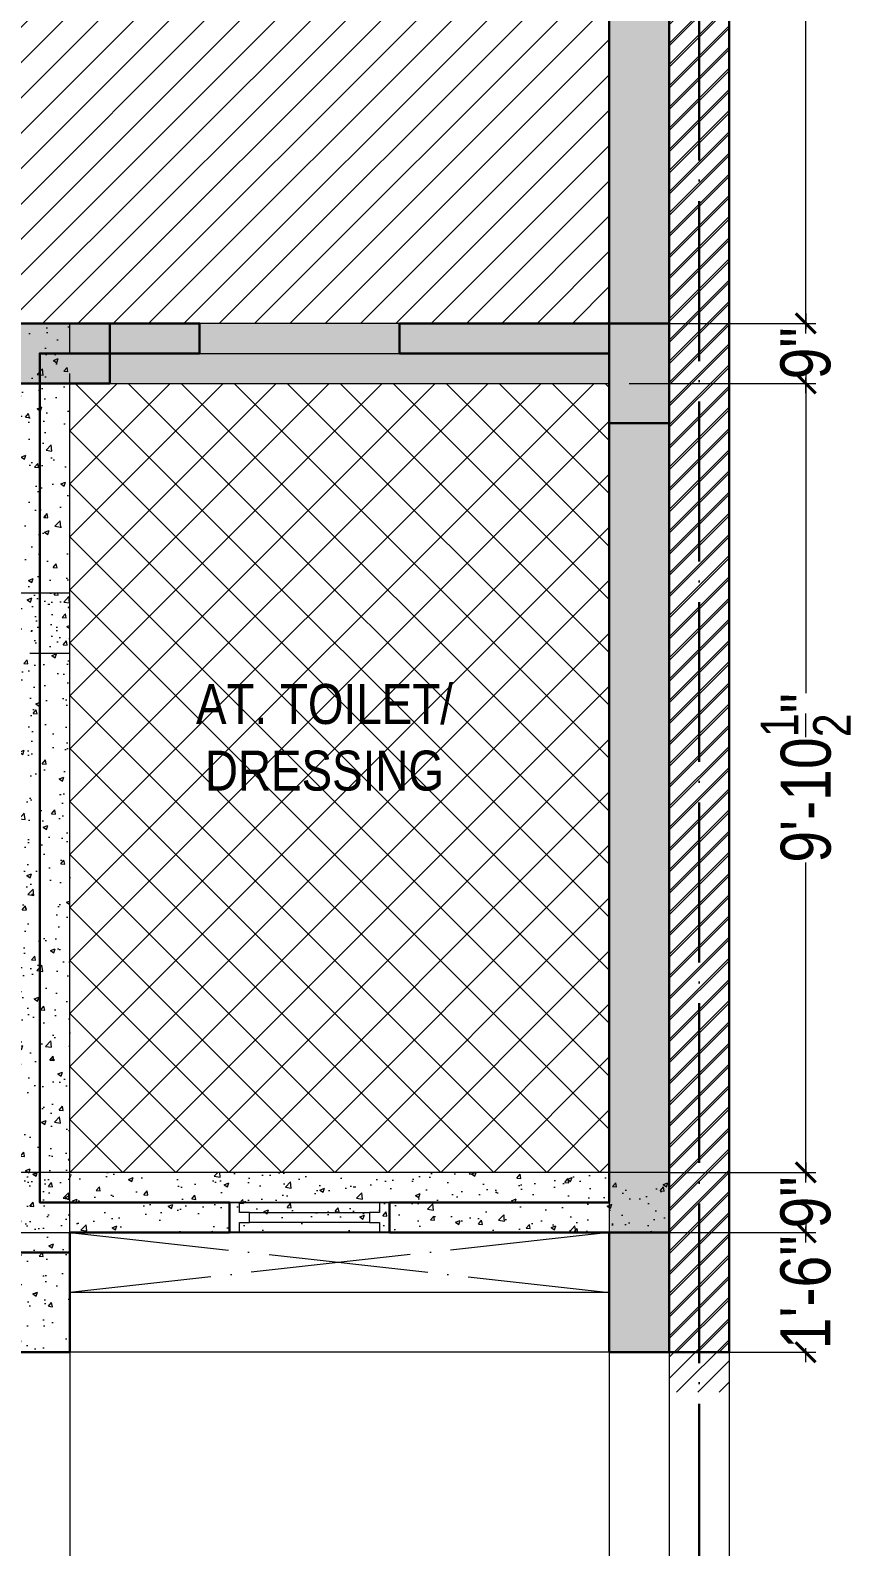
# Model space of a CAD drawing. Header units: millimetres. Extents: x 56222 to 162971, y -175692 to -121287.
# Drawn here: x 159646.5 to 159769.6, y -175217 to -174989.3 of the extents above; entities that cross this region are included whole.
import ezdxf

# ---------------------------------------------------------------- set-up
doc = ezdxf.new("R2010")
doc.units = ezdxf.units.MM
doc.header["$MEASUREMENT"] = 0
doc.header["$PDMODE"] = 35
doc.linetypes.add('ACAD_ISO02W100', pattern=[15, 12, -3])
doc.linetypes.add('ACAD_ISO04W100', pattern=[30, 24, -3, 0, -3])
doc.layers.get('Defpoints').update_dxf_attribs({"color": 220})
for name, color, linetype, lineweight in [('COLUMN', 1, 'Continuous', 30), ('GROUND FLOOR', 7, 'Continuous', 9), ('GROUND FLOOR  ( HATCH )', 251, 'Continuous', 9), ('GROUND FLOOR ( DW_RAIL )', 7, 'Continuous', 9), ('SECOND FLOOR', 7, 'Continuous', 9), ('SECOND FLOOR  ( PLINE )', 251, 'Continuous', 30), ('SECOND FLOOR ( TEXT )', 7, 'Continuous', 9), ('X_PLOT', 1, 'Continuous', 9), ('XX~SLAB ( BEAM )~ ( DIM )', 7, 'Continuous', 9), ('XX~SLAB ( HATCH )', 7, 'Continuous', 9), ('XX~STR BEAM', 5, 'ACAD_ISO02W100', 9)]:
    doc.layers.add(name, color=color, linetype=linetype, lineweight=lineweight)
doc.layers.add('XX~SLAB ( BEAM )~ ( HATCH )', color=1, linetype='Continuous', lineweight=9, plot=False)
doc.layers.add('XX~SLAB ( HATCH )~ PLINE', color=251, linetype='Continuous', lineweight=9, plot=False)
doc.layers.add('XX~SLAB ( PLINE )', color=251, linetype='Continuous', plot=False)
doc.styles.add('Cn_BT_7½', font='swissc.ttf', dxfattribs={"height": 7.5})
doc.styles.add('KATHA', font='swissc.ttf')
doc.dimstyles.new('Cn_BT_7½', dxfattribs={"dimtxt": 9, "dimasz": 3, "dimexe": 1.5, "dimexo": 0, "dimgap": 0.09, "dimtad": 0, "dimdec": 3, "dimzin": 3, "dimdsep": 46, "dimlunit": 4, "dimtxsty": 'Cn_BT_7½', "dimblk": 'ARCHTICK', "dimcen": 0.09, "dimdle": 1.5, "dimclrd": 251, "dimclre": 251, "dimclrt": 14, "dimadec": 0, "dimazin": 0, "dimtfac": 0.75, "dimtdec": 3, "dimtofl": 0, "dimtmove": 0, "dimatfit": 3, "dimfxl": 0, "dimtolj": 1, "dimtzin": 0, "dimlwd": 15, "dimlwe": 15, "dimarcsym": 0})

# ---------------------------------------------------------------- blocks, each defined once
blk = doc.blocks.new('_ArchTick')
at = {"color": 0, "linetype": 'ByBlock', "const_width": 0.15}
blk.add_lwpolyline([(-0.5, -0.5), (0.5, 0.5)], dxfattribs=at)
blk = doc.blocks.new('*D299')
at = {"layer": 'Defpoints', "color": 0, "transparency": 16777216}
for p in [(159742.3761981978, -174886.305343612), (159742.376211827, -175033.3053436121), (159762.8566505184, -175033.3053436121)]:
    blk.add_point(p, dxfattribs=at)
at = {"layer": 'XX~SLAB ( BEAM )~ ( DIM )', "color": 251, "lineweight": 15, "transparency": 16777216}
for p, q in [((159742.3761981978, -174886.305343612), (159764.3566505184, -174886.305343612)), ((159762.8566505184, -174884.805343612), (159762.8566505184, -174948.9450514042)), ((159762.8566505184, -175034.8053436121), (159762.8566505184, -174970.6656358198)), ((159742.376211827, -175033.3053436121), (159764.3566505184, -175033.3053436121))]:
    blk.add_line(p, q, dxfattribs=at)
at = {"layer": 'XX~SLAB ( BEAM )~ ( DIM )', "color": 251, "lineweight": 15, "transparency": 16777216, "xscale": 3, "yscale": 3, "zscale": 3}
for p, rotation in [((159762.8566505184, -174886.305343612), 90), ((159762.8566505184, -175033.3053436121), 270)]:
    blk.add_blockref('_ArchTick', p, dxfattribs=dict(at, rotation=rotation))
at = {"layer": 'XX~SLAB ( BEAM )~ ( DIM )', "color": 14, "transparency": 16777216, "insert": (159762.8566505184, -174959.805343612), "char_height": 7.5, "attachment_point": 5, "rotation": 90, "style": 'Cn_BT_7½'}
blk.add_mtext('\\A1;12\'-3"', dxfattribs=at)
blk = doc.blocks.new('*D298')
at = {"layer": 'Defpoints', "color": 0, "transparency": 16777216}
for p in [(159742.376211827, -175033.3053436121), (159742.3761981978, -175042.3053436121), (159762.8566505184, -175042.3053436121)]:
    blk.add_point(p, dxfattribs=at)
at = {"layer": 'XX~SLAB ( BEAM )~ ( DIM )', "color": 251, "lineweight": 15, "transparency": 16777216}
for p, q in [((159762.8566505184, -175031.8053436121), (159762.8566505184, -175034.1504085471)), ((159742.376211827, -175033.3053436121), (159764.3566505184, -175033.3053436121)), ((159762.8566505184, -175043.8053436121), (159762.8566505184, -175041.460278677)), ((159742.3761981978, -175042.3053436121), (159764.3566505184, -175042.3053436121))]:
    blk.add_line(p, q, dxfattribs=at)
at = {"layer": 'XX~SLAB ( BEAM )~ ( DIM )', "color": 251, "lineweight": 15, "transparency": 16777216, "xscale": 3, "yscale": 3, "zscale": 3}
for p, rotation in [((159762.8566505184, -175033.3053436121), 90), ((159762.8566505184, -175042.3053436121), 270)]:
    blk.add_blockref('_ArchTick', p, dxfattribs=dict(at, rotation=rotation))
at = {"layer": 'XX~SLAB ( BEAM )~ ( DIM )', "color": 14, "transparency": 16777216, "insert": (159762.8566505184, -175037.805343612), "char_height": 7.5, "attachment_point": 5, "rotation": 90, "style": 'Cn_BT_7½'}
blk.add_mtext('\\A1;9"', dxfattribs=at)
blk = doc.blocks.new('*D297')
at = {"layer": 'Defpoints', "color": 0, "transparency": 16777216}
for p in [(159742.3761981978, -175042.3053436121), (159742.3761981979, -175160.8053436123), (159762.8566505184, -175160.8053436123)]:
    blk.add_point(p, dxfattribs=at)
at = {"layer": 'XX~SLAB ( BEAM )~ ( DIM )', "color": 251, "lineweight": 15, "transparency": 16777216}
for p, q in [((159762.8566505184, -175040.8053436121), (159762.8566505184, -175088.8419669888)), ((159742.3761981978, -175042.3053436121), (159764.3566505184, -175042.3053436121)), ((159762.8566505184, -175162.3053436123), (159762.8566505184, -175114.2687202356)), ((159742.3761981979, -175160.8053436123), (159764.3566505184, -175160.8053436123))]:
    blk.add_line(p, q, dxfattribs=at)
at = {"layer": 'XX~SLAB ( BEAM )~ ( DIM )', "color": 251, "lineweight": 15, "transparency": 16777216, "xscale": 3, "yscale": 3, "zscale": 3}
for p, rotation in [((159762.8566505184, -175042.3053436121), 90), ((159762.8566505184, -175160.8053436123), 270)]:
    blk.add_blockref('_ArchTick', p, dxfattribs=dict(at, rotation=rotation))
at = {"layer": 'XX~SLAB ( BEAM )~ ( DIM )', "color": 14, "transparency": 16777216, "insert": (159762.8566505184, -175101.5553436122), "char_height": 7.5, "attachment_point": 5, "rotation": 90, "style": 'Cn_BT_7½'}
blk.add_mtext('\\A1;9\'-10{\\H0.750000x;\\S1/2;}"', dxfattribs=at)
blk = doc.blocks.new('*D296')
at = {"layer": 'Defpoints', "color": 0, "transparency": 16777216}
for p in [(159742.3761981979, -175160.8053436123), (159742.3761981979, -175169.8053436122), (159762.8566505184, -175169.8053436122)]:
    blk.add_point(p, dxfattribs=at)
at = {"layer": 'XX~SLAB ( BEAM )~ ( DIM )', "color": 251, "lineweight": 15, "transparency": 16777216}
for p, q in [((159762.8566505184, -175159.3053436123), (159762.8566505184, -175161.6504085473)), ((159742.3761981979, -175160.8053436123), (159764.3566505184, -175160.8053436123)), ((159762.8566505184, -175171.3053436122), (159762.8566505184, -175168.9602786771)), ((159742.3761981979, -175169.8053436122), (159764.3566505184, -175169.8053436122))]:
    blk.add_line(p, q, dxfattribs=at)
at = {"layer": 'XX~SLAB ( BEAM )~ ( DIM )', "color": 251, "lineweight": 15, "transparency": 16777216, "xscale": 3, "yscale": 3, "zscale": 3}
for p, rotation in [((159762.8566505184, -175160.8053436123), 90), ((159762.8566505184, -175169.8053436122), 270)]:
    blk.add_blockref('_ArchTick', p, dxfattribs=dict(at, rotation=rotation))
at = {"layer": 'XX~SLAB ( BEAM )~ ( DIM )', "color": 14, "transparency": 16777216, "insert": (159762.8566505184, -175165.3053436122), "char_height": 7.5, "attachment_point": 5, "rotation": 90, "style": 'Cn_BT_7½'}
blk.add_mtext('\\A1;9"', dxfattribs=at)
blk = doc.blocks.new('*D295')
at = {"layer": 'Defpoints', "color": 0, "transparency": 16777216}
for p in [(159742.3761981979, -175169.8053436122), (159751.3762007783, -175187.8053546606), (159762.8566505184, -175187.8053546606)]:
    blk.add_point(p, dxfattribs=at)
at = {"layer": 'XX~SLAB ( BEAM )~ ( DIM )', "color": 251, "lineweight": 15, "transparency": 16777216}
for p, q in [((159762.8566505184, -175168.3053436122), (159762.8566505184, -175170.4288231624)), ((159742.3761981979, -175169.8053436122), (159764.3566505184, -175169.8053436122)), ((159762.8566505184, -175189.3053546606), (159762.8566505184, -175187.1818751104)), ((159751.3762007783, -175187.8053546606), (159764.3566505184, -175187.8053546606))]:
    blk.add_line(p, q, dxfattribs=at)
at = {"layer": 'XX~SLAB ( BEAM )~ ( DIM )', "color": 251, "lineweight": 15, "transparency": 16777216, "xscale": 3, "yscale": 3, "zscale": 3}
for p, rotation in [((159762.8566505184, -175169.8053436122), 90), ((159762.8566505184, -175187.8053546606), 270)]:
    blk.add_blockref('_ArchTick', p, dxfattribs=dict(at, rotation=rotation))
at = {"layer": 'XX~SLAB ( BEAM )~ ( DIM )', "color": 14, "transparency": 16777216, "insert": (159762.8566505184, -175178.8053491364), "char_height": 7.5, "attachment_point": 5, "rotation": 90, "style": 'Cn_BT_7½'}
blk.add_mtext('\\A1;1\'-6"', dxfattribs=at)
blk = doc.blocks.new('*D289')
at = {"layer": 'Defpoints', "color": 0, "transparency": 16777216}
for p in [(159643.3761981978, -175187.8053546607), (159652.3761981977, -175187.8053546607), (159652.3761981977, -175248.9368169646)]:
    blk.add_point(p, dxfattribs=at)
at = {"layer": 'XX~SLAB ( BEAM )~ ( DIM )', "color": 251, "lineweight": 15, "transparency": 16777216}
for p, q in [((159643.3761981978, -175187.8053546607), (159643.3761981978, -175250.4368169646)), ((159652.3761981977, -175187.8053546607), (159652.3761981977, -175250.4368169646)), ((159641.8761981978, -175248.9368169646), (159644.2212631328, -175248.9368169646)), ((159653.8761981977, -175248.9368169646), (159651.5311332627, -175248.9368169646))]:
    blk.add_line(p, q, dxfattribs=at)
at = {"layer": 'XX~SLAB ( BEAM )~ ( DIM )', "color": 251, "lineweight": 15, "transparency": 16777216, "xscale": 3, "yscale": 3, "zscale": 3, "rotation": 180}
blk.add_blockref('_ArchTick', (159643.3761981978, -175248.9368169646), dxfattribs=at)
at = {"layer": 'XX~SLAB ( BEAM )~ ( DIM )', "color": 251, "lineweight": 15, "transparency": 16777216, "xscale": 3, "yscale": 3, "zscale": 3}
blk.add_blockref('_ArchTick', (159652.3761981977, -175248.9368169646), dxfattribs=at)
at = {"layer": 'XX~SLAB ( BEAM )~ ( DIM )', "color": 14, "transparency": 16777216, "insert": (159647.8761981978, -175248.9368169646), "char_height": 7.5, "attachment_point": 5, "style": 'Cn_BT_7½'}
blk.add_mtext('\\A1;9"', dxfattribs=at)
blk = doc.blocks.new('*D288')
at = {"layer": 'Defpoints', "color": 0, "transparency": 16777216}
for p in [(159652.3761981977, -175187.8053546607), (159733.376211827, -175187.8053546607), (159733.376211827, -175248.9368169646)]:
    blk.add_point(p, dxfattribs=at)
at = {"layer": 'XX~SLAB ( BEAM )~ ( DIM )', "color": 251, "lineweight": 15, "transparency": 16777216}
for p, q in [((159652.3761981977, -175187.8053546607), (159652.3761981977, -175250.4368169646)), ((159733.376211827, -175187.8053546607), (159733.376211827, -175250.4368169646)), ((159650.8761981977, -175248.9368169646), (159684.3584452721, -175248.9368169646)), ((159734.876211827, -175248.9368169646), (159701.3939647526, -175248.9368169646))]:
    blk.add_line(p, q, dxfattribs=at)
at = {"layer": 'XX~SLAB ( BEAM )~ ( DIM )', "color": 251, "lineweight": 15, "transparency": 16777216, "xscale": 3, "yscale": 3, "zscale": 3, "rotation": 180}
blk.add_blockref('_ArchTick', (159652.3761981977, -175248.9368169646), dxfattribs=at)
at = {"layer": 'XX~SLAB ( BEAM )~ ( DIM )', "color": 251, "lineweight": 15, "transparency": 16777216, "xscale": 3, "yscale": 3, "zscale": 3}
blk.add_blockref('_ArchTick', (159733.376211827, -175248.9368169646), dxfattribs=at)
at = {"layer": 'XX~SLAB ( BEAM )~ ( DIM )', "color": 14, "transparency": 16777216, "insert": (159692.8762050124, -175248.9368169646), "char_height": 7.5, "attachment_point": 5, "style": 'Cn_BT_7½'}
blk.add_mtext('\\A1;6\'-9"', dxfattribs=at)
blk = doc.blocks.new('*D287')
at = {"layer": 'Defpoints', "color": 0, "transparency": 16777216}
for p in [(159733.376211827, -175187.8053546607), (159742.3761981978, -175187.8053546607), (159742.3761981978, -175248.9368169646)]:
    blk.add_point(p, dxfattribs=at)
at = {"layer": 'XX~SLAB ( BEAM )~ ( DIM )', "color": 251, "lineweight": 15, "transparency": 16777216}
for p, q in [((159733.376211827, -175187.8053546607), (159733.376211827, -175250.4368169646)), ((159742.3761981978, -175187.8053546607), (159742.3761981978, -175250.4368169646)), ((159731.876211827, -175248.9368169646), (159734.2212699475, -175248.9368169646)), ((159743.8761981978, -175248.9368169646), (159741.5311400774, -175248.9368169646))]:
    blk.add_line(p, q, dxfattribs=at)
at = {"layer": 'XX~SLAB ( BEAM )~ ( DIM )', "color": 251, "lineweight": 15, "transparency": 16777216, "xscale": 3, "yscale": 3, "zscale": 3, "rotation": 180}
blk.add_blockref('_ArchTick', (159733.376211827, -175248.9368169646), dxfattribs=at)
at = {"layer": 'XX~SLAB ( BEAM )~ ( DIM )', "color": 251, "lineweight": 15, "transparency": 16777216, "xscale": 3, "yscale": 3, "zscale": 3}
blk.add_blockref('_ArchTick', (159742.3761981978, -175248.9368169646), dxfattribs=at)
at = {"layer": 'XX~SLAB ( BEAM )~ ( DIM )', "color": 14, "transparency": 16777216, "insert": (159737.8762050124, -175248.9368169646), "char_height": 7.5, "attachment_point": 5, "style": 'Cn_BT_7½'}
blk.add_mtext('\\A1;9"', dxfattribs=at)

msp = doc.modelspace()

# ---------------------------------------------------------------- hatches: boundary and pattern name
at = {"layer": 'GROUND FLOOR  ( HATCH )'}
h = msp.add_hatch(dxfattribs=at)
h.set_pattern_fill('ANSI31', color=6, scale=18, style=0)
h.set_pattern_definition([(45, (43210.69026272045, -12568.63095772176), (-1.590990257669732, 1.590990257669732), [])])
h.paths.add_polyline_path([(159751.3762007783, -174844.3053436124), (159742.376211827, -174844.3053436124), (159742.376211827, -175187.805354661), (159751.3762007783, -175187.805354661)])
h = msp.add_hatch(dxfattribs=at)
h.set_pattern_fill('ANSI31', color=6, scale=18, style=0)
h.set_pattern_definition([(45, (43210.69026272048, -12574.63095772144), (-1.590990257669732, 1.590990257669732), [])])
h.paths.add_polyline_path([(159751.3762007783, -174850.305343612), (159742.376211827, -174850.305343612), (159742.376211827, -175193.8053546606), (159751.3762007783, -175193.8053546606)])
at = {"layer": 'XX~SLAB ( BEAM )~ ( HATCH )'}
h = msp.add_hatch(dxfattribs=at)
h.set_pattern_fill('AR-CONC', color=256, style=0)
h.set_pattern_definition([(49.99999999999999, (159733.376211827, -175187.8053546606), (7.172601826007535, -0.6275213498259511), [0.75, -8.25]), (355, (159733.376211827, -175187.8053546606), (-1.38751333613, 7.521921337000118), [0.6, -6.6]), (100.4514, (159733.973928627, -175187.8576480606), (5.785093817140216, 6.894395420609536), [0.6374018999999999, -7.011421119999998]), (46.18420000000001, (159733.376211827, -175185.8053546606), (10.67241048625644, -1.655190143290181), [1.125, -12.375]), (96.6356, (159734.265579277, -175185.9432877306), (9.346627055487033, 9.741178709004418), [0.95610288, -10.51713]), (351.1842, (159733.376211827, -175185.8053546606), (9.346619451336272, 9.741186009253246), [0.9, -9.9]), (21, (159734.376211827, -175186.3053546606), (5.969070521184617, -4.026188906653388), [0.75, -8.25]), (326.0000000000001, (159734.376211827, -175186.3053546606), (2.433153319215817, 7.25150045046853), [0.6, -6.6]), (71.4514, (159734.873634157, -175186.6408707206), (8.4022262858149, 3.225304967099524), [0.6374019000000001, -7.01142112]), (37.50000000000001, (159733.376211827, -175187.8053546606), (0.1215985531729067, 3.328938538313115), [0, -6.52, 0, -6.7, 0, -6.625]), (7.499999999999999, (159733.376211827, -175187.8053546606), (2.630695374421486, 3.944117118823602), [0, -3.82, 0, -6.37, 0, -2.525]), (327.5, (159731.146211827, -175187.8053546606), (5.338224361724091, -0.225548717343798), [0, -2.5, 0, -7.8, 0, -10.35]), (317.5, (159730.146211827, -175187.8053546606), (5.831861693423862, 1.001049823323176), [0, -3.25, 0, -5.18, 0, -7.35])])
h.paths.add_polyline_path([(159733.376211827, -175187.8053546606), (159742.376211827, -175187.8053546606), (159742.376211827, -174877.3053436121), (159733.376211827, -174877.3053436121)])
h = msp.add_hatch(dxfattribs=at)
h.set_pattern_fill('AR-CONC', color=256, style=0)
h.set_pattern_definition([(49.99999999999999, (159496.3762118272, -175042.3053436121), (7.172601826007535, -0.6275213498259511), [0.75, -8.25]), (355, (159496.3762118272, -175042.3053436121), (-1.38751333613, 7.521921337000118), [0.6, -6.6]), (100.4514, (159496.9739286272, -175042.3576370121), (5.785093817140216, 6.894395420609536), [0.6374018999999999, -7.011421119999998]), (46.18420000000001, (159496.3762118272, -175040.3053436121), (10.67241048625644, -1.655190143290181), [1.125, -12.375]), (96.6356, (159497.2655792772, -175040.4432766821), (9.346627055487033, 9.741178709004418), [0.95610288, -10.51713]), (351.1842, (159496.3762118272, -175040.3053436121), (9.346619451336272, 9.741186009253246), [0.9, -9.9]), (21, (159497.3762118272, -175040.8053436121), (5.969070521184617, -4.026188906653388), [0.75, -8.25]), (326.0000000000001, (159497.3762118272, -175040.8053436121), (2.433153319215817, 7.25150045046853), [0.6, -6.6]), (71.4514, (159497.8736341572, -175041.1408596721), (8.4022262858149, 3.225304967099524), [0.6374019000000001, -7.01142112]), (37.50000000000001, (159496.3762118272, -175042.3053436121), (0.1215985531729067, 3.328938538313115), [0, -6.52, 0, -6.7, 0, -6.625]), (7.499999999999999, (159496.3762118272, -175042.3053436121), (2.630695374421486, 3.944117118823602), [0, -3.82, 0, -6.37, 0, -2.525]), (327.5, (159494.1462118272, -175042.3053436121), (5.338224361724091, -0.225548717343798), [0, -2.5, 0, -7.8, 0, -10.35]), (317.5, (159493.1462118272, -175042.3053436121), (5.831861693423862, 1.001049823323176), [0, -3.25, 0, -5.18, 0, -7.35])])
h.paths.add_polyline_path([(159496.3762118272, -175033.3053436122), (159496.3762118272, -175042.3053436121), (159742.3761981978, -175042.3053436121), (159742.3761981978, -175033.3053436122)])
h = msp.add_hatch(dxfattribs=at)
h.set_pattern_fill('AR-CONC', color=256, style=0)
h.set_pattern_definition([(49.99999999999999, (159643.3761981978, -175187.8053546607), (7.172601826007535, -0.6275213498259511), [0.75, -8.25]), (355, (159643.3761981978, -175187.8053546607), (-1.38751333613, 7.521921337000118), [0.6, -6.6]), (100.4514, (159643.9739149978, -175187.8576480607), (5.785093817140216, 6.894395420609536), [0.6374018999999999, -7.011421119999998]), (46.18420000000001, (159643.3761981978, -175185.8053546607), (10.67241048625644, -1.655190143290181), [1.125, -12.375]), (96.6356, (159644.2655656478, -175185.9432877307), (9.346627055487033, 9.741178709004418), [0.95610288, -10.51713]), (351.1842, (159643.3761981978, -175185.8053546607), (9.346619451336272, 9.741186009253246), [0.9, -9.9]), (21, (159644.3761981978, -175186.3053546607), (5.969070521184617, -4.026188906653388), [0.75, -8.25]), (326.0000000000001, (159644.3761981978, -175186.3053546607), (2.433153319215817, 7.25150045046853), [0.6, -6.6]), (71.4514, (159644.8736205278, -175186.6408707207), (8.4022262858149, 3.225304967099524), [0.6374019000000001, -7.01142112]), (37.50000000000001, (159643.3761981978, -175187.8053546607), (0.1215985531729067, 3.328938538313115), [0, -6.52, 0, -6.7, 0, -6.625]), (7.499999999999999, (159643.3761981978, -175187.8053546607), (2.630695374421486, 3.944117118823602), [0, -3.82, 0, -6.37, 0, -2.525]), (327.5, (159641.1461981978, -175187.8053546607), (5.338224361724091, -0.225548717343798), [0, -2.5, 0, -7.8, 0, -10.35]), (317.5, (159640.1461981978, -175187.8053546607), (5.831861693423862, 1.001049823323176), [0, -3.25, 0, -5.18, 0, -7.35])])
h.paths.add_polyline_path([(159643.3761981978, -175187.8053546607), (159652.3761981977, -175187.8053546607), (159652.3761981977, -175033.3053436122), (159643.3761981978, -175033.3053436122)])
h = msp.add_hatch(dxfattribs=at)
h.set_pattern_fill('AR-CONC', color=256, style=0)
h.set_pattern_definition([(49.99999999999999, (159496.3762118271, -175082.8053436121), (7.172601826007535, -0.6275213498259511), [0.75, -8.25]), (355, (159496.3762118271, -175082.8053436121), (-1.38751333613, 7.521921337000118), [0.6, -6.6]), (100.4514, (159496.9739286271, -175082.8576370121), (5.785093817140216, 6.894395420609536), [0.6374018999999999, -7.011421119999998]), (46.18420000000001, (159496.3762118271, -175080.8053436121), (10.67241048625644, -1.655190143290181), [1.125, -12.375]), (96.6356, (159497.2655792771, -175080.9432766821), (9.346627055487033, 9.741178709004418), [0.95610288, -10.51713]), (351.1842, (159496.3762118271, -175080.8053436121), (9.346619451336272, 9.741186009253246), [0.9, -9.9]), (21, (159497.3762118271, -175081.3053436121), (5.969070521184617, -4.026188906653388), [0.75, -8.25]), (326.0000000000001, (159497.3762118271, -175081.3053436121), (2.433153319215817, 7.25150045046853), [0.6, -6.6]), (71.4514, (159497.8736341571, -175081.6408596721), (8.4022262858149, 3.225304967099524), [0.6374019000000001, -7.01142112]), (37.50000000000001, (159496.3762118271, -175082.8053436121), (0.1215985531729067, 3.328938538313115), [0, -6.52, 0, -6.7, 0, -6.625]), (7.499999999999999, (159496.3762118271, -175082.8053436121), (2.630695374421486, 3.944117118823602), [0, -3.82, 0, -6.37, 0, -2.525]), (327.5, (159494.1462118271, -175082.8053436121), (5.338224361724091, -0.225548717343798), [0, -2.5, 0, -7.8, 0, -10.35]), (317.5, (159493.1462118271, -175082.8053436121), (5.831861693423862, 1.001049823323176), [0, -3.25, 0, -5.18, 0, -7.35])])
h.paths.add_polyline_path([(159496.3762118271, -175073.8053436122), (159496.3762118271, -175082.8053436121), (159652.3761981977, -175082.8053436121), (159652.3761981977, -175073.8053436122)])
h = msp.add_hatch(dxfattribs=at)
h.set_pattern_fill('AR-CONC', color=256, style=0)
h.set_pattern_definition([(49.99999999999999, (159643.376211827, -175169.8053436122), (7.172601826007535, -0.6275213498259511), [0.75, -8.25]), (355, (159643.376211827, -175169.8053436122), (-1.38751333613, 7.521921337000118), [0.6, -6.6]), (100.4514, (159643.973928627, -175169.8576370122), (5.785093817140216, 6.894395420609536), [0.6374018999999999, -7.011421119999998]), (46.18420000000001, (159643.376211827, -175167.8053436122), (10.67241048625644, -1.655190143290181), [1.125, -12.375]), (96.6356, (159644.265579277, -175167.9432766822), (9.346627055487033, 9.741178709004418), [0.95610288, -10.51713]), (351.1842, (159643.376211827, -175167.8053436122), (9.346619451336272, 9.741186009253246), [0.9, -9.9]), (21, (159644.376211827, -175168.3053436122), (5.969070521184617, -4.026188906653388), [0.75, -8.25]), (326.0000000000001, (159644.376211827, -175168.3053436122), (2.433153319215817, 7.25150045046853), [0.6, -6.6]), (71.4514, (159644.873634157, -175168.6408596722), (8.4022262858149, 3.225304967099524), [0.6374019000000001, -7.01142112]), (37.50000000000001, (159643.376211827, -175169.8053436122), (0.1215985531729067, 3.328938538313115), [0, -6.52, 0, -6.7, 0, -6.625]), (7.499999999999999, (159643.376211827, -175169.8053436122), (2.630695374421486, 3.944117118823602), [0, -3.82, 0, -6.37, 0, -2.525]), (327.5, (159641.146211827, -175169.8053436122), (5.338224361724091, -0.225548717343798), [0, -2.5, 0, -7.8, 0, -10.35]), (317.5, (159640.146211827, -175169.8053436122), (5.831861693423862, 1.001049823323176), [0, -3.25, 0, -5.18, 0, -7.35])])
h.paths.add_polyline_path([(159643.376211827, -175160.8053436123), (159643.376211827, -175169.8053436122), (159742.3762118271, -175169.8053436122), (159742.3762118271, -175160.8053436123)])
at = {"layer": 'XX~SLAB ( HATCH )'}
h = msp.add_hatch(dxfattribs=at)
h.set_pattern_fill('ANSI31', color=256, scale=30, style=0)
h.set_pattern_definition([(45, (159605.8762118272, -175033.3053436122), (-2.651650429449553, 2.651650429449553), [])])
h.paths.add_polyline_path([(159605.8762118272, -174886.3053436122), (159733.376211827, -174886.3053436122), (159733.376211827, -175033.3053436122), (159605.8762118272, -175033.3053436122)])
h = msp.add_hatch(dxfattribs=at)
h.set_pattern_fill('ANSI37', color=6, scale=45, style=0)
h.set_pattern_definition([(45, (159652.3761981977, -175160.8053436123), (-3.97747564417433, 3.97747564417433), []), (135, (159652.3761981977, -175160.8053436123), (-3.97747564417433, -3.97747564417433), [])])
h.paths.add_polyline_path([(159652.3761981977, -175042.3053436121), (159733.376211827, -175042.3053436121), (159733.376211827, -175160.8053436123), (159652.3761981977, -175160.8053436123)])

# ---------------------------------------------------------------- linework, layer by layer
at = {"layer": 'COLUMN'}
for points in [[(159658.3761981979, -175033.3053436124), (159658.3761981979, -175042.3053436124), (159643.3761981979, -175042.3053436124), (159643.3761981979, -175033.3053436124)], [(159733.3761981978, -175033.3053436123), (159742.3761981978, -175033.3053436123), (159742.3761981978, -175048.3053436123), (159733.3761981978, -175048.3053436123)], [(159733.376211827, -175169.8053436124), (159742.376211827, -175169.8053436124), (159742.376211827, -175187.8053436124), (159733.376211827, -175187.8053436124)], [(159643.376211827, -175172.805354661), (159652.376211827, -175172.805354661), (159652.376211827, -175187.8053436124), (159643.376211827, -175187.8053436124)]]:
    msp.add_lwpolyline(points, close=True, dxfattribs=at)
at = {"layer": 'GROUND FLOOR'}
for p, q in [((159742.3761981978, -174804.2564804485), (159742.3761981978, -175325.1892909314)), ((159751.376211827, -174804.2564804485), (159751.376211827, -175325.1892909314)), ((159676.376211827, -175165.3053436124), (159676.376211827, -175169.8053436124)), ((159700.376211827, -175165.3053436124), (159700.376211827, -175169.8053436124)), ((159742.376211827, -175187.8053436121), (159742.376211827, -175325.1892909311))]:
    msp.add_line(p, q, dxfattribs=at)
at = {"layer": 'GROUND FLOOR', "color": 1, "linetype": 'ACAD_ISO04W100'}
msp.add_line((159746.876211827, -174804.2564804485), (159746.876211827, -175187.8053436124), dxfattribs=at)
at = {"layer": 'GROUND FLOOR', "color": 6, "lineweight": 30}
msp.add_lwpolyline([(159751.3762007783, -174844.3053436124), (159742.376211827, -174844.3053436124), (159742.376211827, -175187.805354661), (159751.3762007783, -175187.805354661)], close=True, dxfattribs=at)
at = {"layer": 'GROUND FLOOR ( DW_RAIL )'}
msp.add_lwpolyline([(159700.376211827, -175165.3053436124), (159698.876211827, -175165.3053436124), (159698.876211827, -175166.8053436124), (159697.376211827, -175166.8053436124), (159697.376211827, -175168.3053436125), (159679.376211827, -175168.3053436125), (159679.376211827, -175166.8053436125), (159677.876211827, -175166.8053436125), (159677.876211827, -175165.3053436124), (159676.376211827, -175165.3053436125), (159676.376211827, -175169.8053436124), (159677.876211827, -175169.8053436124), (159677.876211827, -175168.3053436122), (159679.376211827, -175168.3053436125), (159679.376211827, -175166.8053436125), (159697.376211827, -175166.8053436125), (159697.376211827, -175168.3053436125), (159698.876211827, -175168.3053436125), (159698.876211827, -175169.8053436124), (159700.376211827, -175169.8053436124), (159700.376211827, -175165.3053436124), (159676.376211827, -175165.3053436124), (159676.376211827, -175169.8053436124), (159700.376211827, -175169.8053436124)], close=True, dxfattribs=at)
at = {"layer": 'SECOND FLOOR'}
for p, q in [((159733.376211827, -174881.8053436124), (159733.376211827, -175033.3053436124)), ((159643.376211827, -175033.3053436124), (159671.876211827, -175033.3053436124)), ((159671.876211827, -175033.3053436124), (159671.876211827, -175037.8053436124)), ((159701.876211827, -175033.3053436124), (159733.376211827, -175033.3053436124)), ((159701.876211827, -175033.3053436124), (159701.876211827, -175037.8053436124)), ((159647.876211827, -175037.8053436124), (159647.876211827, -175165.3053436123)), ((159647.876211827, -175037.8053436124), (159733.376211827, -175037.8053436124)), ((159733.376211827, -175037.8053436124), (159733.376211827, -175165.3053436124)), ((159647.876211827, -175165.3053436124), (159733.376211827, -175165.3053436124)), ((159652.3762118264, -175169.8053436124), (159733.376211827, -175169.8053436124)), ((159733.376211827, -175169.8053436124), (159733.376211827, -175187.8053436124)), ((159733.376211827, -175178.8053436124), (159652.3762118276, -175178.8053436124)), ((159742.376211827, -175187.8053436124), (159496.376211827, -175187.8053436124))]:
    msp.add_line(p, q, dxfattribs=at)
at = {"layer": 'SECOND FLOOR', "color": 1, "linetype": 'ACAD_ISO04W100'}
for p, q in [((159652.376211827, -175169.8053436124), (159733.376211827, -175178.8053436124)), ((159733.376211827, -175169.8053436124), (159652.376211827, -175178.8053436124))]:
    msp.add_line(p, q, dxfattribs=at)
at = {"layer": 'SECOND FLOOR  ( PLINE )'}
for points in [[(159742.376211827, -174877.3053436124), (159697.376211827, -174877.3053436124), (159697.376211827, -174881.8053436124), (159733.376211827, -174881.8053436124), (159733.376211827, -175033.3053436124), (159701.876211827, -175033.3053436124), (159701.876211827, -175037.8053436124), (159733.376211827, -175037.8053436124), (159733.376211827, -175165.3053436124), (159700.376211827, -175165.3053436124), (159700.376211827, -175169.8053436124), (159733.376211827, -175169.8053436124), (159733.376211827, -175187.8053436124), (159742.376211827, -175187.8053436124)], [(159643.376211827, -175033.3053436124), (159671.876211827, -175033.3053436124), (159671.876211827, -175037.8053436124), (159647.876211827, -175037.8053436124), (159647.876211827, -175165.3053436124), (159676.376211827, -175165.3053436124), (159676.376211827, -175169.8053436124), (159652.376211827, -175169.8053436124), (159652.376211827, -175172.805354661), (159643.376211827, -175172.805354661)]]:
    msp.add_lwpolyline(points, close=True, dxfattribs=at)
at = {"layer": 'X_PLOT', "linetype": 'ACAD_ISO04W100', "lineweight": 30}
msp.add_line((159746.8762034923, -174804.2564804485), (159746.8762034923, -175300.0553436124), dxfattribs=at)
at = {"layer": 'XX~SLAB ( HATCH )~ PLINE'}
for points in [[(159605.8762118272, -174886.3053436122), (159733.376211827, -174886.3053436122), (159733.376211827, -175033.3053436122), (159605.8762118272, -175033.3053436122)], [(159652.3761981977, -175042.3053436121), (159733.376211827, -175042.3053436121), (159733.376211827, -175160.8053436123), (159652.3761981977, -175160.8053436123)]]:
    msp.add_lwpolyline(points, close=True, dxfattribs=at)
at = {"layer": 'XX~SLAB ( PLINE )'}
msp.add_lwpolyline([(159341.876211827, -174877.3053436118), (159742.3761981978, -174877.3053436121), (159742.3761981978, -175187.8053546606), (159733.376211827, -175187.805343612), (159733.376211827, -175169.8053436122), (159652.3762118271, -175169.8053436122), (159652.3762118271, -175187.8053436121), (159601.3762118271, -175187.8053436121), (159601.3762118271, -175082.8053436121), (159505.376211827, -175082.805343612), (159505.3762114314, -175223.8053436123), (159341.876211827, -175223.8053436123)], close=True, dxfattribs=at)
at = {"layer": 'XX~STR BEAM'}
for points in [[(159733.376211827, -175187.8053546606), (159742.376211827, -175187.8053546606), (159742.376211827, -174877.3053436121), (159733.376211827, -174877.3053436121)], [(159496.3762118272, -175033.3053436122), (159496.3762118272, -175042.3053436121), (159742.3761981978, -175042.3053436121), (159742.3761981978, -175033.3053436122)], [(159643.3761981978, -175187.8053546607), (159652.3761981977, -175187.8053546607), (159652.3761981977, -175033.3053436122), (159643.3761981978, -175033.3053436122)], [(159496.3762118271, -175073.8053436122), (159496.3762118271, -175082.8053436121), (159652.3761981977, -175082.8053436121), (159652.3761981977, -175073.8053436122)], [(159643.376211827, -175160.8053436123), (159643.376211827, -175169.8053436122), (159742.3762118271, -175169.8053436122), (159742.3762118271, -175160.8053436123)]]:
    msp.add_lwpolyline(points, close=True, dxfattribs=at)

# ---------------------------------------------------------------- texts
at = {"layer": 'SECOND FLOOR ( TEXT )', "insert": (159690.6134865846, -175095.4996679237), "char_height": 6, "attachment_point": 5, "style": 'KATHA'}
msp.add_mtext('AT. TOILET/\\PDRESSING', dxfattribs=at)

# ---------------------------------------------------------------- dimensions: what is measured, and where the dimension line sits
at = {"layer": 'XX~SLAB ( BEAM )~ ( DIM )'}
for base, p1, p2, picture, middle in [((159762.8566505184, -175033.3053436121), (159742.3761981978, -174886.305343612), (159742.376211827, -175033.3053436121), '*D299', (159762.8566505184, -174959.805343612)), ((159762.8566505184, -175042.3053436121), (159742.376211827, -175033.3053436121), (159742.3761981978, -175042.3053436121), '*D298', (159762.8566505184, -175037.805343612)), ((159762.8566505184, -175160.8053436123), (159742.3761981978, -175042.3053436121), (159742.3761981979, -175160.8053436123), '*D297', (159762.8566505184, -175101.5553436122)), ((159762.8566505184, -175169.8053436122), (159742.3761981979, -175160.8053436123), (159742.3761981979, -175169.8053436122), '*D296', (159762.8566505184, -175165.3053436122)), ((159762.8566505184, -175187.8053546606), (159742.3761981979, -175169.8053436122), (159751.3762007783, -175187.8053546606), '*D295', (159762.8566505184, -175178.8053491364))]:
    dim = msp.add_linear_dim(base=base, p1=p1, p2=p2, angle=90, dimstyle='Cn_BT_7½', override={"dimtmove": 1}, dxfattribs=at)
    dim.commit()
    dim.dimension.update_dxf_attribs({"geometry": picture, "text_midpoint": middle})
for base, p1, p2, picture, middle in [((159652.3761981977, -175248.9368169646), (159643.3761981978, -175187.8053546607), (159652.3761981977, -175187.8053546607), '*D289', (159647.8761981978, -175248.9368169646)), ((159733.376211827, -175248.9368169646), (159652.3761981977, -175187.8053546607), (159733.376211827, -175187.8053546607), '*D288', (159692.8762050124, -175248.9368169646)), ((159742.3761981978, -175248.9368169646), (159733.376211827, -175187.8053546607), (159742.3761981978, -175187.8053546607), '*D287', (159737.8762050124, -175248.9368169646))]:
    dim = msp.add_linear_dim(base=base, p1=p1, p2=p2, dimstyle='Cn_BT_7½', override={"dimtmove": 1}, dxfattribs=at)
    dim.commit()
    dim.dimension.update_dxf_attribs({"geometry": picture, "text_midpoint": middle})

doc.saveas('drawing.dxf')
